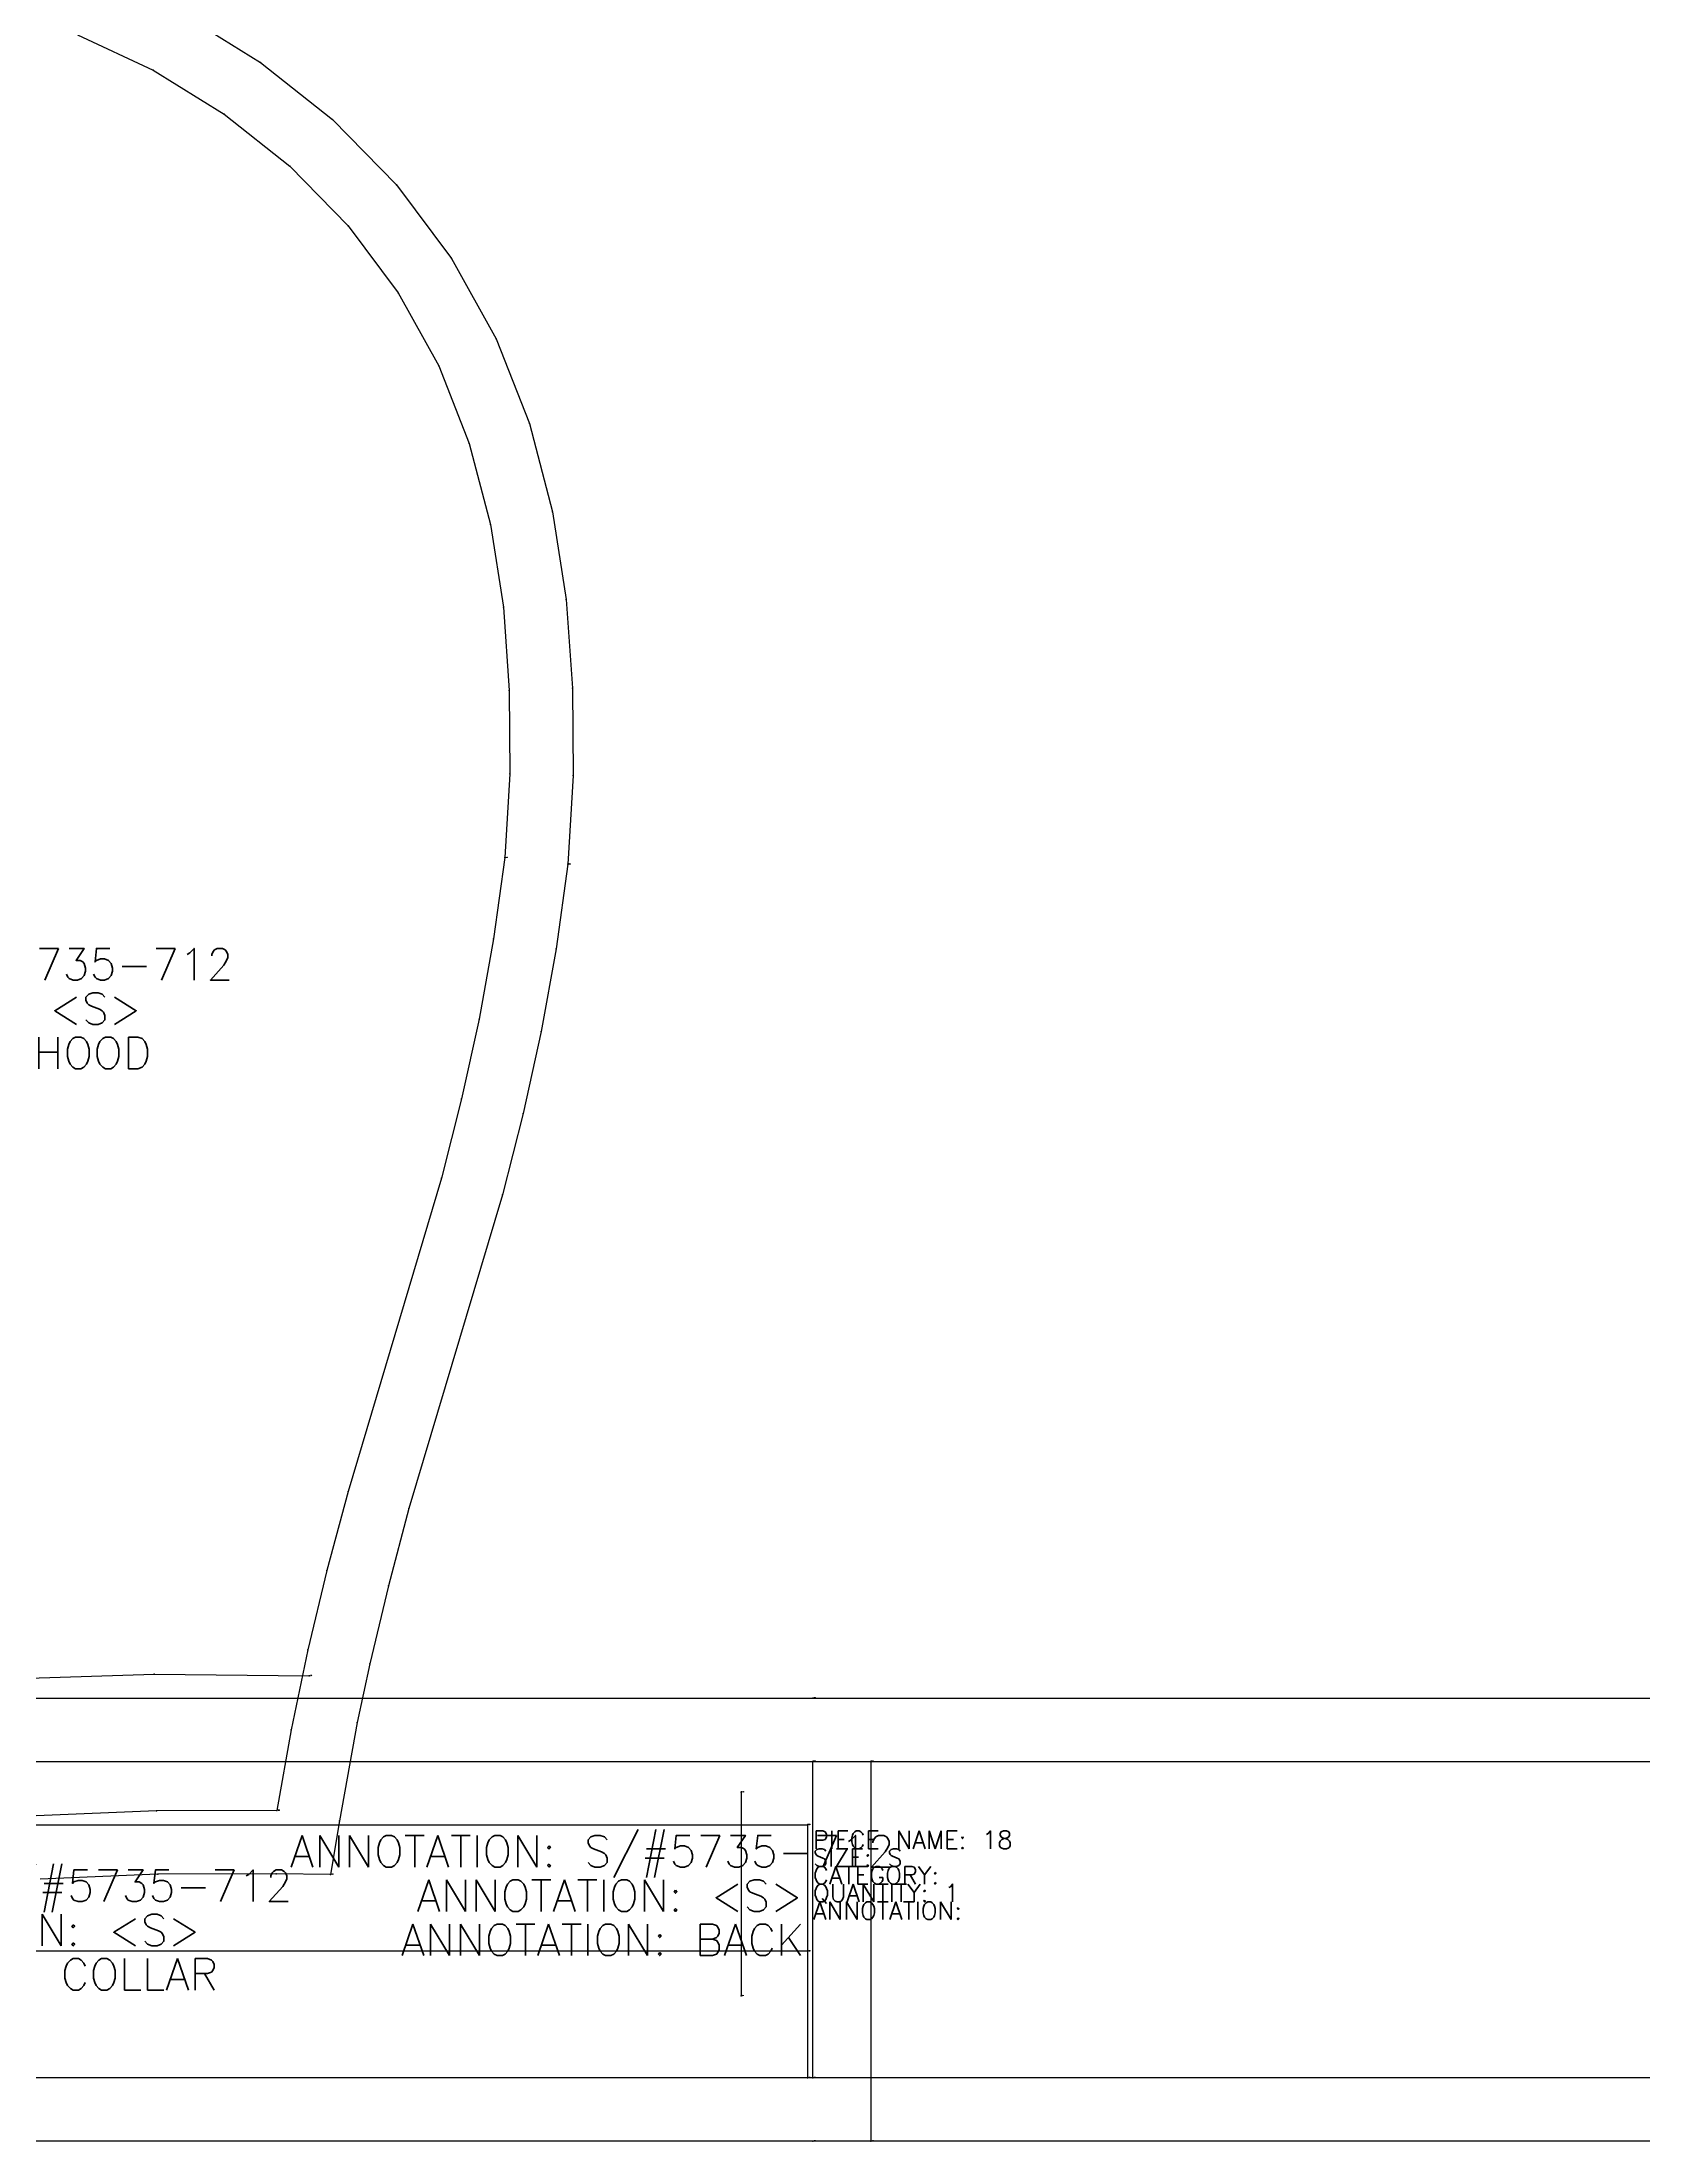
# Model space of a CAD drawing. Extents: x 0 to 854, y 0 to 911.
# Drawn here: x 279.1 to 532.1, y 29.9 to 361.7 of the extents above; entities that cross this region are included whole.
import ezdxf

# ---------------------------------------------------------------- set-up
doc = ezdxf.new("R2010")
doc.units = 0
for name, color, linetype in [('1', 7, 'CONTINUOUS'), ('2', 7, 'CONTINUOUS'), ('3', 2, 'CONTINUOUS'), ('5', 5, 'CONTINUOUS'), ('7', 5, 'CONTINUOUS'), ('8', 4, 'CONTINUOUS')]:
    doc.layers.add(name, color=color, linetype=linetype)
doc.styles.get("Standard").update_dxf_attribs({"font": 'txt', "bigfont": ' '})

# ---------------------------------------------------------------- blocks, each defined once
blk = doc.blocks.new('BLK_11_S')
at = {"layer": '1'}
blk.add_lwpolyline([(301.3459, 366.0208), (313.5975, 358.4279), (324.9426, 349.4409), (335.0534, 339.1193), (343.731, 327.4512), (350.818, 314.7485), (356.0519, 301.3715), (359.7191, 287.4327), (361.8806, 273.584), (362.8481, 259.5601), (362.9695, 245.7663), (362.1097, 231.7422), (360.2668, 218.3954), (357.9427, 205.3226), (355.083, 192.3706), (351.7963, 179.5154), (337.0396, 129.9408), (333.7817, 117.7185), (330.8301, 105.4211), (328.8693, 96.1507), (326.0496, 80.6015), (324.6409, 72.1461), (316.0703, 72.2458), (297.3966, 72.1883), (278.7682, 71.3995)], dxfattribs=at)
at = {"layer": '2'}
for p in [(352.1634, 232.7922), (362.1097, 231.7422), (321.2676, 103.513), (316.1857, 82.245), (324.6409, 72.1461)]:
    blk.add_point(p, dxfattribs=at)
at = {"layer": '3'}
for p in [(313.5975, 358.4279), (296.6344, 357.2017), (307.8568, 350.2388), (324.9426, 349.4409), (318.2183, 342.0354), (335.0534, 339.1193), (327.455, 332.6155), (343.731, 327.4512), (335.3372, 322.0258), (350.818, 314.7485), (341.7673, 310.4918), (356.0519, 301.3715), (346.566, 298.2127), (349.9232, 285.4187), (359.7191, 287.4327), (351.9463, 272.3845), (361.8806, 273.584), (352.8549, 259.1882), (362.8481, 259.5601), (352.964, 246.0097), (362.9695, 245.7663), (350.3947, 219.9883), (360.2668, 218.3954), (348.1362, 207.281), (357.9427, 205.3226), (345.3528, 194.6738), (355.083, 192.3706), (342.1524, 182.1609), (351.7963, 179.5154), (327.412, 132.6447), (337.0396, 129.9408), (324.0862, 120.1645), (333.7817, 117.7185), (321.0721, 107.6082), (296.7963, 103.7625), (330.8301, 105.4211), (318.4469, 94.967), (328.8693, 96.1507), (297.1431, 82.1849), (326.0496, 80.6015), (297.3966, 72.1883), (316.0703, 72.2458)]:
    blk.add_point(p, dxfattribs=at)
at = {"layer": '8'}
for points in [[(284.6633, 362.7708), (296.6344, 357.2017), (307.8568, 350.2388), (318.2183, 342.0354), (327.455, 332.6155), (335.3372, 322.0258), (341.7673, 310.4918), (346.566, 298.2127), (349.9232, 285.4187), (351.9463, 272.3845), (352.8549, 259.1882), (352.964, 246.0097), (352.1634, 232.7922), (350.3947, 219.9883), (348.1362, 207.281), (345.3528, 194.6738), (342.1524, 182.1609), (327.412, 132.6447), (324.0862, 120.1645), (321.0721, 107.6082), (318.4469, 94.967), (316.1857, 82.245), (297.1431, 82.1849), (278.1467, 81.3805)], [(156.6967, 84.8845), (160.6742, 85.737), (179.6222, 89.7403), (198.623, 93.4622), (218.0026, 96.7801), (237.461, 99.5596), (257.1862, 101.7017), (276.9707, 103.1349), (296.7963, 103.7625), (321.2676, 103.513)]]:
    blk.add_lwpolyline(points, dxfattribs=at)
at = {"layer": '1'}
for s, p in [('ANNOTATION: S/#5735-712', (213.7774, 213.4465)), ('ANNOTATION: <S>', (233.7774, 206.4464)), ('ANNOTATION: HOOD', (231.2774, 199.4463))]:
    blk.add_text(s, height=5, dxfattribs=at).set_placement(p)
at = {"layer": '2'}
for s, p in [('# 349', (352.1634, 232.7922)), ('# 340', (362.1097, 231.7422)), ('# 367', (321.2676, 103.513)), ('# 350', (316.1857, 82.245)), ('# 341', (324.6409, 72.1461))]:
    blk.add_text(s, height=0.1, dxfattribs=at).set_placement(p)
blk = doc.blocks.new('BLK_18_S')
at = {"layer": '1'}
blk.add_lwpolyline([(84.7607, 30), (30.0002, 100), (400.8508, 100), (771.702, 100.0008), (716.9418, 30), (400.8508, 30), (84.7607, 30)], close=True, dxfattribs=at)
at = {"layer": '2'}
for p in [(400.8508, 100), (400.8508, 90.004), (400.8508, 90), (389.5013, 85.1582), (389.5013, 52.9654), (400.8508, 40.004), (400.8508, 40), (400.8508, 30)]:
    blk.add_point(p, dxfattribs=at)
at = {"layer": '5'}
blk.add_line((389.5013, 85.1582), (389.5013, 52.9654), dxfattribs=at)
at = {"layer": '7'}
blk.add_line((389.5013, 85.1582), (389.5013, 52.9654), dxfattribs=at)
at = {"layer": '8'}
blk.add_line((400.8508, 40.004), (400.8508, 90.004), dxfattribs=at)
blk.add_lwpolyline([(89.6349, 39.9994), (50.5197, 90), (400.8508, 90), (751.1795, 89.9971), (712.0676, 40), (400.8508, 40), (89.6349, 39.9994)], close=True, dxfattribs=at)
at = {"layer": '1'}
for s, height, p in [('ANNOTATION: S/#5735-712', 5, (318.2292, 73.3047)), ('PIECE NAME: 18', 2.8, (400.8505, 76.2003)), ('SIZE: S', 2.8, (400.8505, 73.4003)), ('CATEGORY: ', 2.8, (400.8505, 70.6003)), ('ANNOTATION: <S>', 5, (338.2292, 66.3048)), ('QUANTITY: 1', 2.8, (400.8505, 67.8003)), ('ANNOTATION: ', 2.8, (400.8505, 65.0003)), ('ANNOTATION: BACK', 5, (335.7292, 59.3048))]:
    blk.add_text(s, height=height, dxfattribs=at).set_placement(p)
at = {"layer": '2'}
for s, p in [('# 530', (400.8508, 100)), ('# 543', (400.8508, 90.004)), ('# 536', (400.8508, 90)), ('# 540', (389.5013, 85.1582)), ('# 541', (389.5013, 52.9654)), ('# 542', (400.8508, 40.004)), ('# 539', (400.8508, 40)), ('# 533', (400.8508, 30))]:
    blk.add_text(s, height=0.1, dxfattribs=at).set_placement(p)
blk = doc.blocks.new('BLK_24_S')
at = {"layer": '1'}
blk.add_lwpolyline([(30, 30), (30, 90), (220, 90), (410, 90), (410, 30), (220, 30), (30, 30)], close=True, dxfattribs=at)
at = {"layer": '2'}
for p in [(410, 90), (400, 80), (400, 60), (400, 40), (410, 30)]:
    blk.add_point(p, dxfattribs=at)
at = {"layer": '8'}
blk.add_line((400, 60), (220, 60.004), dxfattribs=at)
blk.add_lwpolyline([(40, 40), (40, 80), (220, 80), (400, 80), (400, 40), (220, 40), (40, 40)], close=True, dxfattribs=at)
at = {"layer": '1'}
for s, p in [('ANNOTATION: S/#5735-712', (223.0934, 67.8555)), ('ANNOTATION: <S>', (243.0934, 60.8555)), ('ANNOTATION: COLLAR', (235.5934, 53.8555))]:
    blk.add_text(s, height=5, dxfattribs=at).set_placement(p)
at = {"layer": '2'}
for s, p in [('# 654', (410, 90)), ('# 660', (400, 80)), ('# 667', (400, 60)), ('# 661', (400, 40)), ('# 655', (410, 30))]:
    blk.add_text(s, height=0.1, dxfattribs=at).set_placement(p)

msp = doc.modelspace()

# ---------------------------------------------------------------- block references
at = {"layer": '1'}
for name in ['BLK_11_S', 'BLK_18_S', 'BLK_24_S']:
    msp.add_blockref(name, (0, 0), dxfattribs=at)

doc.saveas('drawing.dxf')
